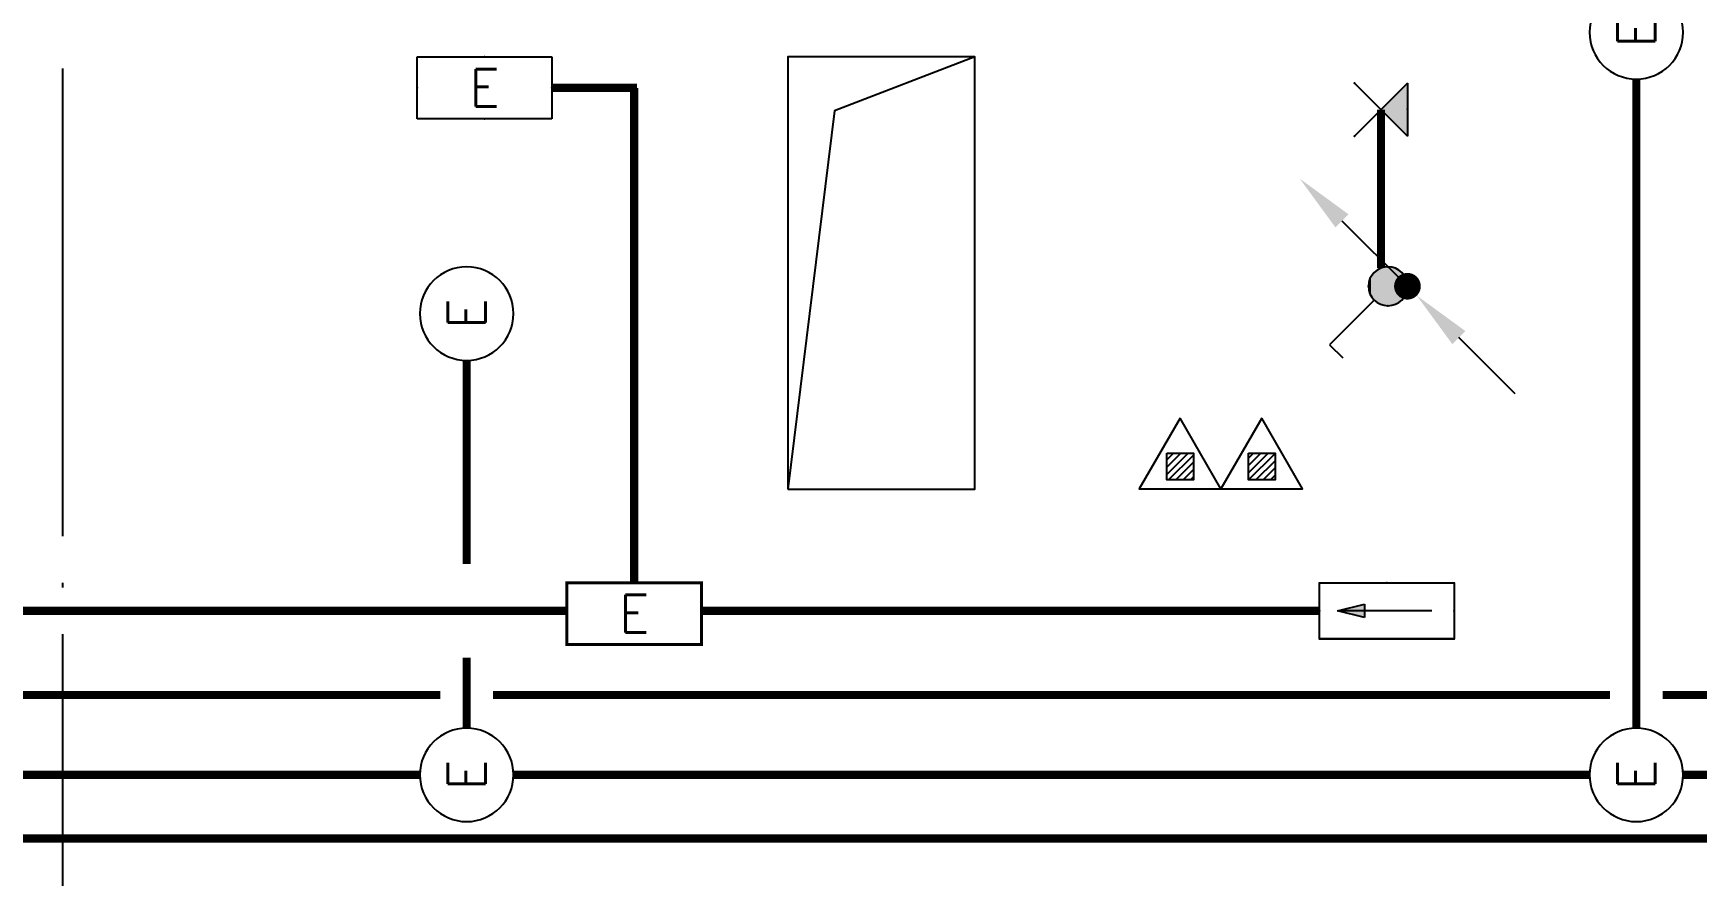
# Model space of a CAD drawing. Extents: x -2209072 to 495824, y -92434 to 572724.
# Drawn here: x 122115 to 129225, y 465569 to 469174 of the extents above; entities that cross this region are included whole.
import ezdxf
from ezdxf.enums import TextEntityAlignment as Align

# ---------------------------------------------------------------- set-up
doc = ezdxf.new("R2010")
doc.units = 0
doc.header["$LTSCALE"] = 1000
doc.header["$MEASUREMENT"] = 0
for name, pattern in [('DASH', [0.35, 0.25, -0.1]), ('X-104 6#7#平面$0$104-1112 结构$0$$AUDIT_BAD_LTYPE1', [0]), ('X-104 6#7#平面$0$DASH', [0.35, 0.25, -0.1]), ('X-104 6#7#平面$0$DOTE', [2.4200000000000004, 2, -0.2, 0.02, -0.2])]:
    doc.linetypes.add(name, pattern=pattern)
doc.layers.get('0').update_dxf_attribs({"linetype": 'CONTINUOUS'})
for name, color, linetype in [('EQUIP-照明', 3, 'CONTINUOUS'), ('LWIRE', 4, 'CONTINUOUS'), ('TEL_TEXT', 3, 'CONTINUOUS'), ('WIRE-应急', 2, 'DASH'), ('WIRE-照明', 1, 'CONTINUOUS'), ('X-104 6#7#平面$0$A-TECH_结构', 21, 'CONTINUOUS'), ('X-104 6#7#平面$0$A_AXIS-轴线', 36, 'X-104 6#7#平面$0$DOTE'), ('X-104 6#7#平面$0$EQUIP_消防-01', 7, 'CONTINUOUS')]:
    doc.layers.add(name, color=color, linetype=linetype)
doc.styles.add('_TEL_DIM', font='SIMPLEX', dxfattribs={"width": 0.8, "height": 3.5, "bigfont": 'HZTXT'})
doc.styles.get("Standard").update_dxf_attribs({"font": 'gbenor.shx', "bigfont": 'gbcbig.shx'})

# ---------------------------------------------------------------- blocks, each defined once
blk = doc.blocks.new('$equip_U$00000189(HT0843)')
at = {"color": 2}
for p, q in [((-0.7199999999938882, 0.6599999999998545), (-0.7199999999938882, 0)), ((0.7200000000084401, 0.6599999999998545), (-0.7199999999938882, 0.6599999999998545)), ((0.7200000000084401, 0), (0.7200000000084401, 0.6599999999998545)), ((-0.7199999999938882, 0), (0.7200000000084401, 0))]:
    blk.add_line(p, q, dxfattribs=at)
at = {"color": 2, "const_width": 0.0125}
for points in [[(0.7200000000084401, 0.6599999999998545), (0.7200000000084401, 0.6599999999998545), (-0.7199999999938882, 0.6599999999998545)], [(-0.7199999999938882, 0.6599999999998545), (-0.7199999999938882, 0)], [(0.7200000000084401, 0), (0.7200000000084401, 0.6599999999998545)], [(-0.7199999999938882, 0), (0.7200000000084401, 0)]]:
    blk.add_lwpolyline(points, dxfattribs=at)
at = {"color": 2}
blk.add_lwpolyline([(-0.7199999999938882, 0.6599999999998545), (-0.7199999999938882, 0)], dxfattribs=at)
for p in [(7.275957614183426e-12, 0.6599999999998545), (-0.7199999999938882, 0.3299999999999272), (0.7200000000084401, 0.3299999999999272), (7.275957614183426e-12, 0)]:
    blk.add_point(p)
at = {"color": 7, "style": '_TEL_DIM'}
blk.add_attdef('$TEXT$', text='', height=0.4, dxfattribs=at).set_placement((7.275957614183426e-12, 0.3299999999999272), align=Align.MIDDLE_CENTER)
at = {"color": 7, "style": '_TEL_DIM', "flags": 1}
blk.add_attdef('A', text='', height=2.5e-05, dxfattribs=at).set_placement((7.275957614183426e-12, 0), align=Align.MIDDLE_CENTER)
blk = doc.blocks.new('$equip$00001838')
blk.add_circle((0, 0), 0.5)
at = {"color": 7, "style": '_TEL_DIM'}
blk.add_attdef('$TEXT$', text='', height=0.4, dxfattribs=at).set_placement((0, 0), align=Align.MIDDLE_CENTER)
at = {"color": 7, "style": '_TEL_DIM', "flags": 1}
blk.add_attdef('A', text='', height=2e-05, dxfattribs=at).set_placement((0, 0), align=Align.MIDDLE_CENTER)
blk = doc.blocks.new('$equip$00001154')
for p, q in [((0, 0.2828427124768496), (0, -0.2828427124768496)), ((0, 0.2828427124768496), (0.5656854249500611, -0.2828427124768496)), ((0.5656854249500611, 0.2828427124768496), (0, -0.2828427124768496))]:
    blk.add_line(p, q)
for p in [(0.5656854249500611, 0.2828427124768496), (0, 0.004449836778803729), (0.2828427124732116, 0), (0.5656854249500611, -0.2828427124768496)]:
    blk.add_point(p)
blk.add_solid([(0, -0.2828427124768496), (0.2828427124732116, 0), (0, 0.2828427124768496)])
at = {"layer": 'TEL_TEXT', "style": '_TEL_DIM', "flags": 1}
blk.add_attdef('A', text='', height=2e-05, dxfattribs=at).set_placement((0, 0), align=Align.MIDDLE_CENTER)
blk = doc.blocks.new('$equip$00001962')
for p, q in [((0.1473139127519971, 0.3556472460822988), (0.625000000003638, 0.8333333333339397)), ((0.625000000003638, 0.8333333333339397), (0.7664213562420628, 0.6919119770955149))]:
    blk.add_line(p, q)
blk.add_circle((3.637978807091713e-12, 0.2083333333339397), 0.2083333333334168)
for p in [(1.091393642127514e-11, 0.4166666666660603), (-0.2083333333284827, 0.2083333333375776), (0.2083333333393966, 0.2083333333375776), (1.091393642127514e-11, 0)]:
    blk.add_point(p)
for points in [[(-0.1041666666642413, 0.3887552924552438), (0.1041666666715173, 0.3887552924552438), (-0.1804219591176661, 0.312500000001819), (0.1804219591249421, 0.312500000001819)], [(3.637978807091713e-12, 0.4166666666660603), (3.637978807091713e-12, 0.4166666666660603), (-0.1041666666642413, 0.3887552924552438), (0.1041666666715173, 0.3887552924552438)], [(-0.1804219591176661, 0.312500000001819), (0.1804219591249421, 0.312500000001819), (-0.2083333333284827, 0.2083333333339397), (0.2083333333357587, 0.2083333333339397)], [(-0.1804219591176661, 0.1041666666660603), (0.1804219591249421, 0.1041666666660603), (-0.2083333333284827, 0.2083333333339397), (0.2083333333357587, 0.2083333333339397)], [(-0.1041666666642413, 0.02791137421263556), (0.1041666666715173, 0.02791137421263556), (-0.1804219591176661, 0.1041666666660603), (0.1804219591249421, 0.1041666666660603)], [(3.637978807091713e-12, 1.818989403545856e-12), (3.637978807091713e-12, 1.818989403545856e-12), (-0.1041666666642413, 0.02791137421263556), (0.1041666666715173, 0.02791137421263556)]]:
    blk.add_solid(points)
at = {"layer": 'TEL_TEXT', "style": '_TEL_DIM', "flags": 1}
blk.add_attdef('A', text='', height=2e-05, dxfattribs=at).set_placement((0, 0), align=Align.MIDDLE_CENTER)
blk = doc.blocks.new('$TelecSys$00000081')
for p, q in [((0.1041666666678793, 0.1041666666660603), (0.1041666666678793, 0.1041666666660603)), ((-0.1041666666678793, -0.1041666666660603), (-0.1041666666678793, -0.1041666666660603)), ((-1.150000000001455, -1.149999999999636), (-0.5499999999992724, -0.5499999999992724))]:
    blk.add_line(p, q)
at = {"const_width": 0.1425}
blk.add_lwpolyline([(0.07125000000087311, 0, 1), (-0.07125000000087311, 0, 1)], format="xyb", close=True, dxfattribs=at)
blk.add_solid([(-0.6199999999989814, -0.4799999999995634), (-0.4799999999995634, -0.6200000000008004), (-0.09999999999854481, -0.1000000000003638)])
at = {"width": 0.8, "flags": 9}
blk.add_attdef('A', (0, 0), '', height=2e-05, rotation=180, dxfattribs=at)
blk = doc.blocks.new('$TelecSys$00000079')
for p, q in [((0.7000000000007276, 0.7000000000007276), (0, 0)), ((0.1041666666678793, 0.1041666666660603), (0.1041666666678793, 0.1041666666660603)), ((-0.1041666666678793, -0.1041666666660603), (-0.1041666666678793, -0.1041666666660603))]:
    blk.add_line(p, q)
at = {"const_width": 0.1425}
blk.add_lwpolyline([(-0.07125000000087311, 0, 1), (0.07125000000087311, 0, 1)], format="xyb", close=True, dxfattribs=at)
blk.add_solid([(0.6300000000010186, 0.7700000000004366), (0.7700000000004366, 0.6299999999991996), (1.150000000001455, 1.149999999999636)])
at = {"width": 0.8, "flags": 9}
blk.add_attdef('A', (0, 0), '', height=2e-05, dxfattribs=at)
blk = doc.blocks.new('$equip$00002540')
blk.add_hatch(color=256).paths.add_polyline_path([(0.2400000000016007, 0.3720000000030268), (0.2400000000016007, 0.2280000000064319), (0.5280000000020664, 0.3000000000029104)])
for p, q in [((-0.7199999999975262, 0.6000000000058208), (-0.7199999999975262, 0)), ((0.7199999999975262, 0.6000000000058208), (-0.7199999999975262, 0.6000000000058208)), ((0.7199999999975262, 0), (0.7199999999975262, 0.6000000000058208)), ((0.2400000000016007, 0.3720000000030268), (0.2400000000016007, 0.2280000000064319)), ((0.5280000000020664, 0.3000000000029104), (0.2400000000016007, 0.3720000000030268)), ((0.2400000000016007, 0.2280000000064319), (0.5280000000020664, 0.3000000000029104)), ((-0.7199999999975262, 0), (0.7199999999975262, 0))]:
    blk.add_line(p, q)
at = {"color": 7}
blk.add_line((-0.4800000000032014, 0.3000000000029104), (0.4800000000032014, 0.3000000000029104), dxfattribs=at)
at = {"const_width": 0.02}
blk.add_lwpolyline([(-0.7199999999975262, 0.6000000000058208), (-0.7199999999975262, 0), (0.7199999999975262, 0), (0.7199999999975262, 0.6000000000058208), (-0.7199999999975262, 0.6000000000058208), (-0.7199999999975262, 0)], dxfattribs=at)
for p in [(0, 0.6000000000058208), (-0.7199999999975262, 0.3000000000029104), (0.7199999999975262, 0.3000000000029104), (0, 0)]:
    blk.add_point(p)
at = {"color": 7, "style": '_TEL_DIM', "flags": 1}
blk.add_attdef('A', text='', height=2e-05, dxfattribs=at).set_placement((0, 0), align=Align.MIDDLE_CENTER)
blk = doc.blocks.new('$equip$00002534')
for p, q in [((-0.7200000000011642, 0.6599999999998545), (-0.7200000000011642, 0)), ((0.7200000000011642, 0.6599999999998545), (-0.7200000000011642, 0.6599999999998545)), ((0.7200000000011642, 0), (0.7200000000011642, 0.6599999999998545)), ((-0.7200000000011642, 0), (0.7200000000011642, 0))]:
    blk.add_line(p, q)
at = {"const_width": 0.03}
blk.add_lwpolyline([(-0.7200000000011642, 0.6599999999998545), (-0.7200000000011642, 0), (0.7200000000011642, 0), (0.7200000000011642, 0.6599999999998545), (-0.7200000000011642, 0.6599999999998545), (-0.7200000000011642, 0)], dxfattribs=at)
for p in [(0, 0.6599999999998545), (-0.7200000000011642, 0.3299999999981083), (0.7200000000011642, 0.3299999999981083), (0, 0)]:
    blk.add_point(p)
at = {"color": 7, "style": '_TEL_DIM'}
blk.add_attdef('$TEXT$', text='', height=0.4, dxfattribs=at).set_placement((0, 0.3299999999981083), align=Align.MIDDLE_CENTER)
at = {"color": 7, "style": '_TEL_DIM', "flags": 1}
blk.add_attdef('A', text='', height=2e-05, dxfattribs=at).set_placement((0, 0), align=Align.MIDDLE_CENTER)
blk = doc.blocks.new('*U1303')
at = {"layer": 'X-104 6#7#平面$0$A_AXIS-轴线'}
blk.add_line((25199.99999999995, 25699.99999999949), (25200.00000000001, -6500.000000000378), dxfattribs=at)
blk = doc.blocks.new('X-104 6#7#平面$0$drff')
at = {"layer": 'X-104 6#7#平面$0$A-TECH_结构'}
blk.add_lwpolyline([(-8399.999568316372, 200.0006859522546), (-7599.999912938671, 200.0006492309039), (-7600.000012571909, 2050.000720517361), (-8399.99966794961, 2050.000757238711)], close=True, dxfattribs=at)
blk.add_lwpolyline([(-7600.000012571909, 2050.000720517361), (-8200.004171582274, 1820.00075709587), (-8399.999568316372, 200.0006859522546)], dxfattribs=at)
blk = doc.blocks.new('X-104 6#7#平面$0$$TWTSYS$00000546')
h = blk.add_hatch()
h.set_pattern_fill('ANSI31', color=256, scale=200, style=0)
h.set_pattern_definition([(45, (-38543.80223862439, -6670.830405693208), (-17.67766952966369, 17.67766952966369), [])])
h.paths.add_polyline_path([(-64.92232553117356, 173.7449990885525), (64.922325531159, 173.7449990885525), (64.922325531159, 43.90034802621994), (-64.92232553117356, 43.90034802621994)])
for points in [[(0, 343.6163707387423), (-198.3870041439732, 0), (198.3870041439732, 0)], [(-64.92232553117356, 173.7449990885525), (64.922325531159, 173.7449990885525), (64.922325531159, 43.90034802621994), (-64.92232553117356, 43.90034802621994)]]:
    blk.add_lwpolyline(points, close=True)
blk = doc.blocks.new('X-104 6#7#平面$0$灭火器2')
at = {"layer": 'X-104 6#7#平面$0$EQUIP_消防-01', "xscale": 0.88, "yscale": 0.88, "zscale": 0.88, "rotation": 90}
for p in [(-4049632.307172487, -27063.59765158896), (-4049632.307172487, -27412.75877888245)]:
    blk.add_blockref('X-104 6#7#平面$0$$TWTSYS$00000546', p, dxfattribs=at)
blk = doc.blocks.new('X-104 6#7#平面$0$A$C61334207')
at = {"layer": 'X-104 6#7#平面$0$EQUIP_消防-01', "rotation": 270}
blk.add_blockref('X-104 6#7#平面$0$灭火器2', (154429.480339626, -3582408.018170377), dxfattribs=at)
blk = doc.blocks.new('X-104 6#7#平面')
at = {"linetype": 'X-104 6#7#平面$0$104-1112 结构$0$$AUDIT_BAD_LTYPE1'}
blk.add_blockref('X-104 6#7#平面$0$A$C61334207', (0.116014253123808, 0.1160142530073927), dxfattribs=at)
blk.add_blockref('*U1303', (97040.02911955095, 455422.5484301856))
at = {"color": 2, "linetype": 'X-104 6#7#平面$0$DASH'}
blk.add_blockref('X-104 6#7#平面$0$drff', (133740.1132182117, 467022.5492677702), dxfattribs=at)

msp = doc.modelspace()

# ---------------------------------------------------------------- linework, layer by layer
at = {"layer": 'WIRE-应急', "linetype": 'DASH', "const_width": 35}
for points in [[(128967.3088401033, 466200.6227116305), (128967.3088401033, 468978.0705347053)], [(124331.9951489267, 468940.4337391509), (124695.0689311941, 468940.4337391509)], [(124683.4014302721, 466822.447308832), (124683.4014302721, 468940.4337391509)], [(123967.3088401033, 466902.4404615213), (123967.3088401033, 467774.3600698274)], [(124395.4014302717, 466702.4404615213), (121023.0977097703, 466702.4404615213)], [(127612.7933041964, 466702.4404615213), (124971.4014302726, 466702.4404615213)], [(123967.3088401033, 466200.6227116305), (123967.3088401033, 466502.4404615213)], [(123767.3088401033, 466000.6227116305), (118924.8689264733, 466000.6227116305)], [(128767.3088401033, 466000.6227116305), (124167.3088401033, 466000.6227116305)], [(132067.3088401033, 466000.6227116305), (129167.3088401033, 466000.6227116305)]]:
    msp.add_lwpolyline(points, dxfattribs=at)
at = {"layer": 'WIRE-应急', "linetype": 'DASH', "const_width": 35, "elevation": 100}
msp.add_lwpolyline([(127875.6561880503, 468847.4407029708), (127875.6561880503, 468169.2765897559)], dxfattribs=at)
at = {"layer": 'WIRE-照明', "linetype": 'Continuous', "const_width": 35}
for points in [[(129079.8088401033, 466342.2362916378), (131582.073408129, 466342.2362916378), (131582.073408129, 467172.7069292319)], [(119752.2948911602, 466342.2362916378), (123854.8088401021, 466342.2362916378)], [(124079.8088401021, 466342.2362916378), (128854.8088401033, 466342.2362916378)], [(118077.0569533662, 465728.5685454232), (134476.8726818816, 465728.5685454232)]]:
    msp.add_lwpolyline(points, dxfattribs=at)

# ---------------------------------------------------------------- block references
msp.add_blockref('X-104 6#7#平面', (0, 0))
at = {"layer": 'EQUIP-照明'}
ref = msp.add_blockref('$equip$00001838', (128967.3088401033, 469178.0705347053), dxfattribs=dict(at, xscale=-400, yscale=400, zscale=400, rotation=270))
ref.add_attrib('$TEXT$', 'E', dxfattribs={"layer": '0', "color": 7, "height": 160, "rotation": 90, "style": '_TEL_DIM'}).set_placement((128967.3088401033, 469178.0705347053), align=Align.MIDDLE_CENTER)
ref = msp.add_blockref('$equip_U$00000189(HT0843)', (124043.9951489292, 468808.4337391509), dxfattribs=dict(at, xscale=-400, yscale=400, zscale=400))
ref.add_attrib('$TEXT$', 'E', dxfattribs={"layer": '0', "color": 7, "height": 160, "style": '_TEL_DIM'}).set_placement((124043.9951489263, 468940.4337391509), align=Align.MIDDLE_CENTER)
at = {"layer": 'EQUIP-照明', "xscale": -400, "yscale": 400, "zscale": 400}
for name, p in [('$equip$00001154', (127988.7932730399, 468847.4407029712, 100)), ('$equip$00002540', (127900.7933041955, 466582.4404615202))]:
    msp.add_blockref(name, p, dxfattribs=at)
at = {"layer": 'EQUIP-照明'}
ref = msp.add_blockref('$equip$00001838', (123967.3088401033, 467974.3600698274), dxfattribs=dict(at, xscale=-400, yscale=400, zscale=400, rotation=270))
ref.add_attrib('$TEXT$', 'E', dxfattribs={"layer": '0', "color": 7, "height": 160, "rotation": 90, "style": '_TEL_DIM'}).set_placement((123967.3088401033, 467974.3600698274), align=Align.MIDDLE_CENTER)
at = {"layer": 'EQUIP-照明', "xscale": -400, "yscale": 400, "zscale": 400, "rotation": 90}
msp.add_blockref('$equip$00001962', (127988.7932622335, 468091.4551179401), dxfattribs=at)
at = {"layer": 'EQUIP-照明'}
ref = msp.add_blockref('$equip$00002534', (124683.4014302721, 466822.447308832), dxfattribs=dict(at, xscale=-400, yscale=400, zscale=400, rotation=180))
ref.add_attrib('$TEXT$', 'E', dxfattribs={"layer": '0', "color": 7, "height": 160, "style": '_TEL_DIM'}).set_placement((124683.4014302721, 466690.4473088327), align=Align.MIDDLE_CENTER)
ref = msp.add_blockref('$equip$00001838', (123967.3088401033, 466000.6227116305), dxfattribs=dict(at, xscale=-400, yscale=400, zscale=400, rotation=270))
ref.add_attrib('$TEXT$', 'E', dxfattribs={"layer": '0', "color": 7, "height": 160, "rotation": 90, "style": '_TEL_DIM'}).set_placement((123967.3088401033, 466000.6227116305), align=Align.MIDDLE_CENTER)
ref = msp.add_blockref('$equip$00001838', (128967.3088401033, 466000.6227116305), dxfattribs=dict(at, xscale=-400, yscale=400, zscale=400, rotation=270))
ref.add_attrib('$TEXT$', 'E', dxfattribs={"layer": '0', "color": 7, "height": 160, "rotation": 90, "style": '_TEL_DIM'}).set_placement((128967.3088401033, 466000.6227116305), align=Align.MIDDLE_CENTER)
at = {"layer": 'LWIRE', "xscale": -400, "yscale": 400, "zscale": 400}
for name in ['$TelecSys$00000079', '$TelecSys$00000081']:
    msp.add_blockref(name, (127988.7932622335, 468091.4551179414), dxfattribs=at)

doc.saveas('drawing.dxf')
